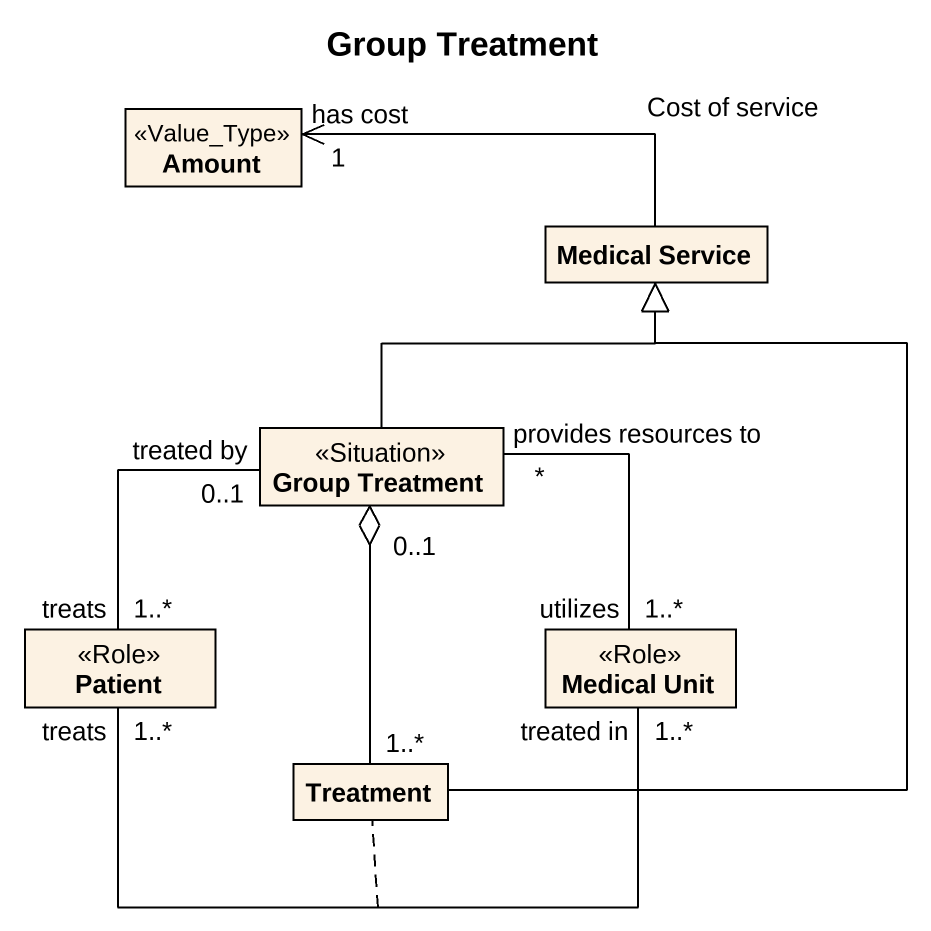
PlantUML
@startuml
title Group Treatment
hide circle
hide empty members
class Amount <<Value_Type>>
class "Medical Service" as Medical_Service
class "Group Treatment" as Group_Treatment <<Situation>>
class Patient <<Role>>
class "Medical Unit" as Medical_Unit <<Role>>
class Treatment
Medical_Service -left-> "has cost\n1" Amount : Cost of service
Group_Treatment -up-|> Medical_Service
Group_Treatment "0..1\ntreated by" -- "treats\n1..*" Patient
Group_Treatment "provides resources to\n*" -- "utilizes\n1..*" Medical_Unit
Group_Treatment "0..1" o-- "1..*" Treatment
Patient "treats\n1..*" -right- "treated in\n1..*" Medical_Unit
(Patient, Medical_Unit) .. Treatment
Treatment -up-|> Medical_Service
@enduml
